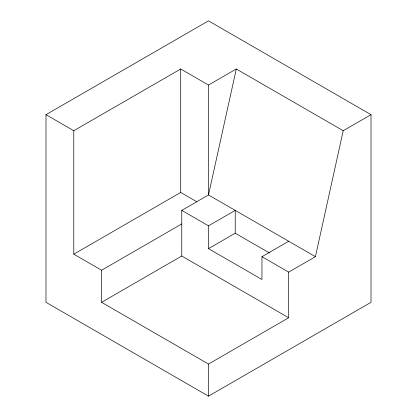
<?xml version="1.0" encoding="UTF-8"?>
<svg xmlns="http://www.w3.org/2000/svg" width="417" height="417" viewBox="0 0 417 417"><rect width="100%" height="100%" fill="white"/><g stroke="black" fill="none" stroke-linecap="round" stroke-linejoin="round"><path stroke-width="0.63" d="M343.217 130.719L236.293 68.993L208.5 194.963L181.77 210.392L181.77 256.028L288.689 317.759L288.689 272.124L315.424 256.69L343.217 130.719L371.01 114.675L371.01 302.325L208.5 396.15L45.99 302.325L45.99 114.675L208.5 20.85L371.01 114.675M45.99 114.675L73.783 130.719L180.707 68.993L208.5 85.037L236.293 68.993M73.783 130.719L73.783 254.182L180.707 192.456L196.824 201.76M73.783 254.182L101.576 270.232L181.77 223.934M181.77 210.392L208.5 225.826L235.23 210.392L235.23 233.212L269.559 253.03M101.576 270.232L101.576 302.325L181.77 256.028M208.5 225.826L208.5 248.641L235.23 233.212M208.5 248.641L261.959 279.51L261.959 256.69L288.689 241.261M101.576 302.325L208.5 364.057L288.689 317.759M315.424 256.69L208.5 194.963L208.5 85.037M261.959 256.69L288.689 272.124M208.5 364.057L208.5 396.15M180.707 68.993L180.707 192.456"/></g></svg>
